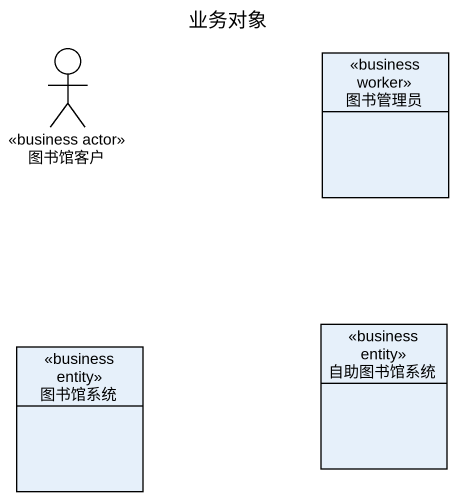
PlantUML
@startuml
title 业务对象
allowmixing
hide circle
hide empty members
actor 图书馆客户 <<business actor>>
class 图书管理员 <<business worker>>
class 图书馆系统 <<business entity>>
class 自助图书馆系统 <<business entity>>
@enduml
